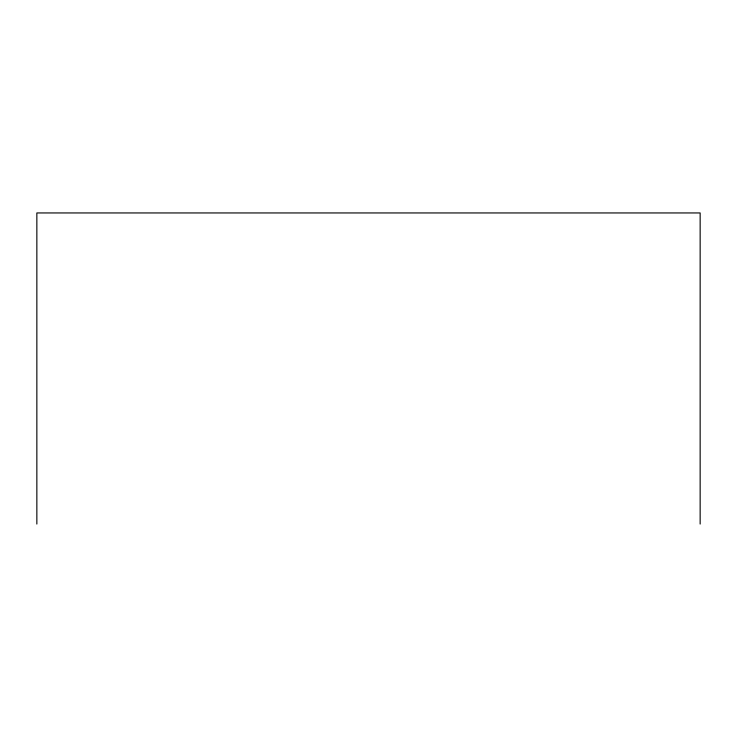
<?xml version="1.0" encoding="UTF-8"?>
<svg xmlns="http://www.w3.org/2000/svg" width="737" height="737" viewBox="0 0 737 737"><rect width="100%" height="100%" fill="white"/><g stroke="black" fill="none" stroke-linecap="round" stroke-linejoin="round"><path stroke-width="1.11" d="M700.15 524.053L700.15 212.947L36.85 212.947L36.85 524.053"/></g></svg>
